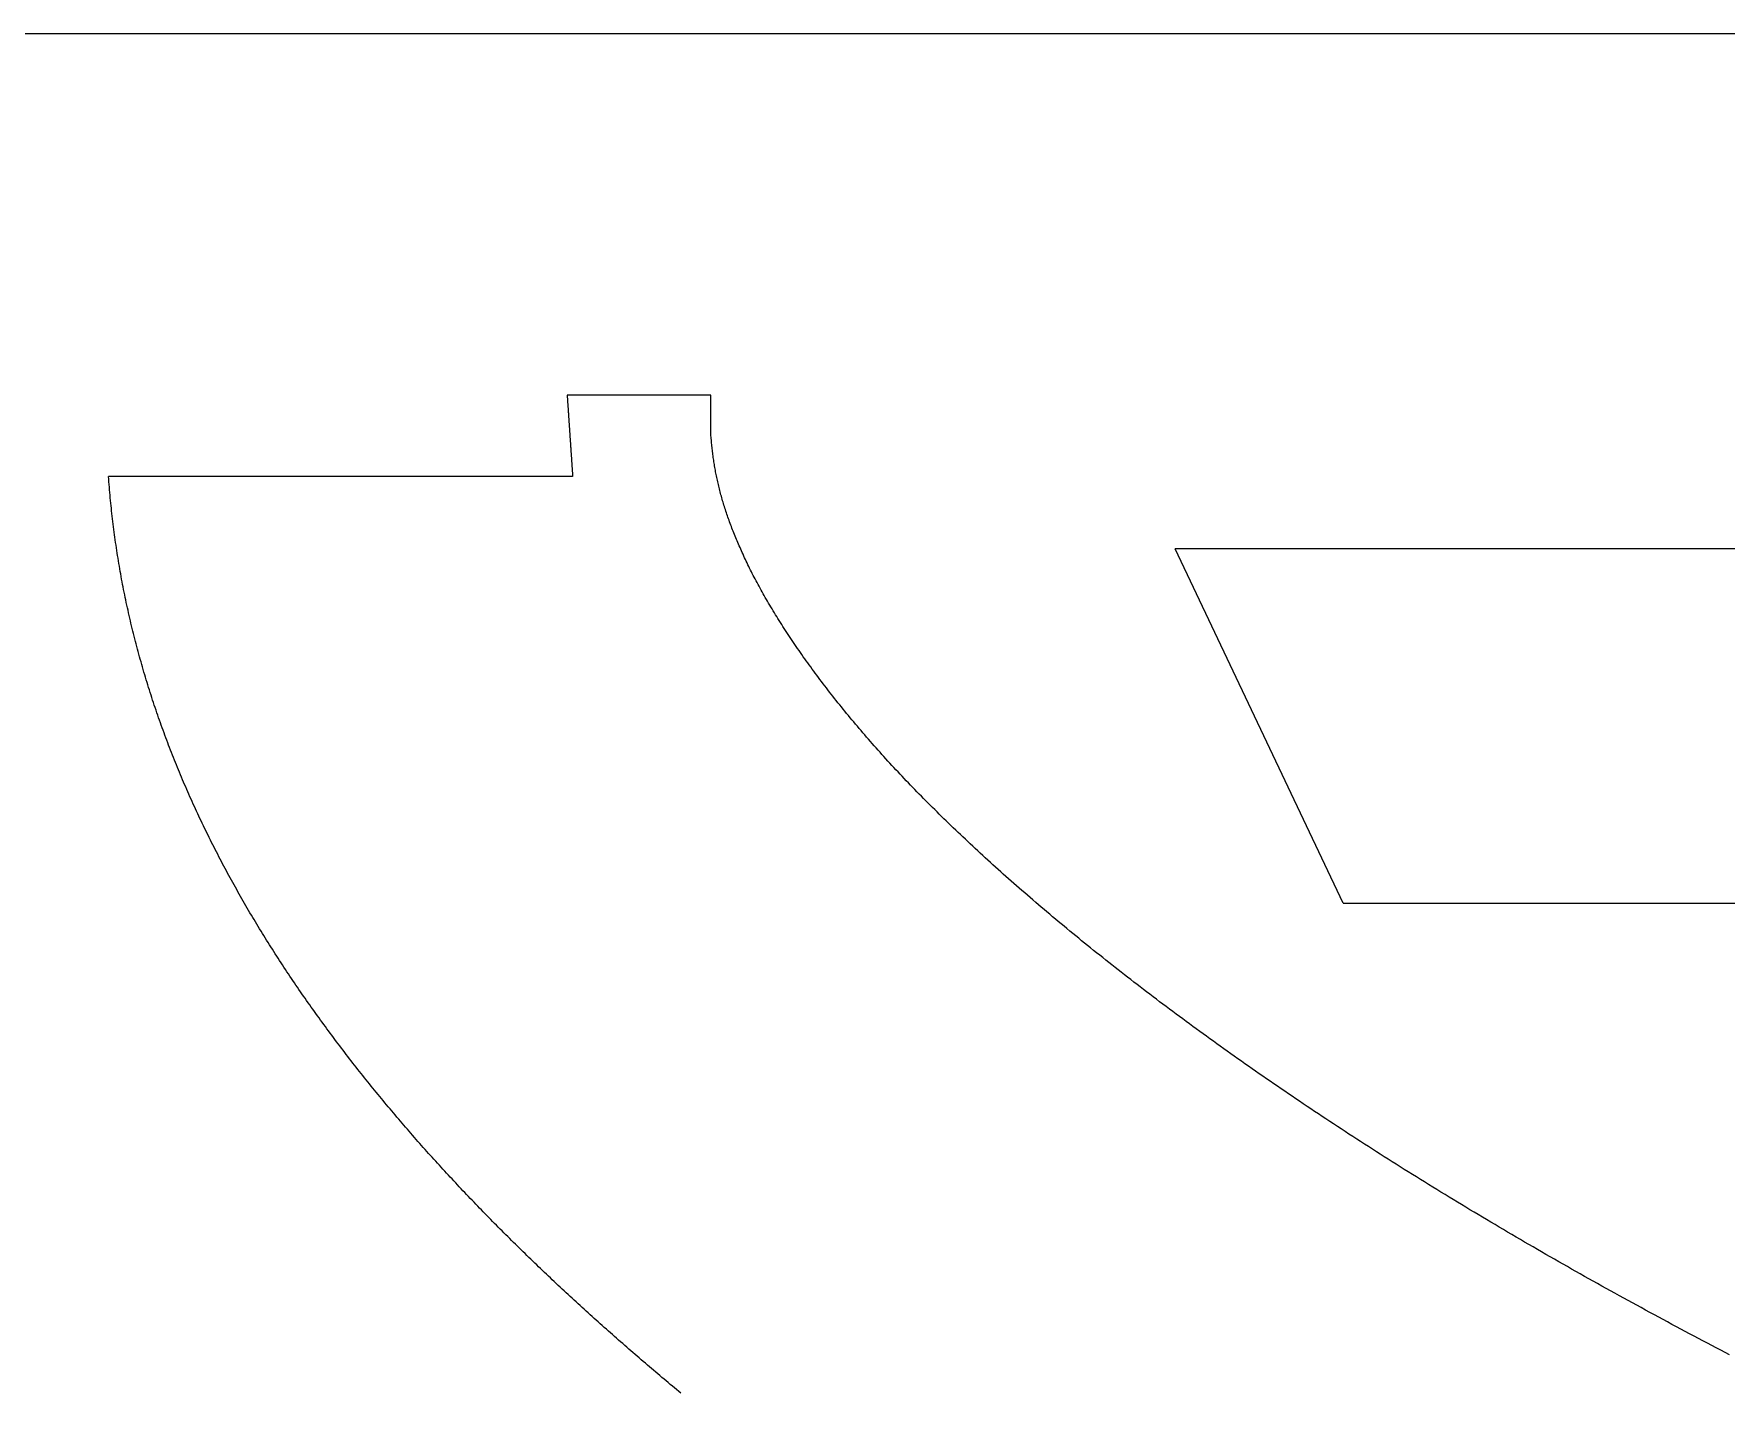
# Model space of a CAD drawing. Extents: x -234 to 666, y 203 to 303.
# Drawn here: x -90.61 to -57.31, y 276.43 to 303.49 of the extents above; entities that cross this region are included whole.
import ezdxf

# ---------------------------------------------------------------- set-up
doc = ezdxf.new("R2010")
doc.units = 0
doc.layers.get('0').update_dxf_attribs({"linetype": 'CONTINUOUS'})
doc.layers.add('90X10', color=1, linetype='CONTINUOUS')

msp = doc.modelspace()

# ---------------------------------------------------------------- linework, layer by layer
for p, q in [((-77.29082, 296.38317), (-80.11713, 296.38317)), ((-77.29082, 295.63961), (-77.29082, 296.38317)), ((-80.00881, 294.77941), (-89.13971, 294.77941)), ((-49.60502, 293.35887), (-68.1519, 293.35887)), ((-64.85099, 286.38317), (-68.1519, 293.35887)), ((-64.85099, 286.38317), (-55.85099, 286.38317))]:
    msp.add_line(p, q)
for points in [[(-80.1171, 296.383, 0), (-80.1163, 296.371, 0), (-80.1154, 296.358, 0), (-80.1146, 296.345, 0), (-80.1137, 296.333, 0), (-80.1129, 296.32, 0), (-80.112, 296.307, 0), (-80.1112, 296.295, 0), (-80.1103, 296.282, 0), (-80.1095, 296.27, 0), (-80.1086, 296.257, 0), (-80.1078, 296.244, 0), (-80.1069, 296.232, 0), (-80.1061, 296.219, 0), (-80.1052, 296.206, 0), (-80.1044, 296.194, 0), (-80.1035, 296.181, 0), (-80.1027, 296.168, 0), (-80.1018, 296.156, 0), (-80.101, 296.143, 0), (-80.1001, 296.131, 0), (-80.0992, 296.118, 0), (-80.0984, 296.105, 0), (-80.0975, 296.093, 0), (-80.0967, 296.08, 0), (-80.0958, 296.067, 0), (-80.095, 296.055, 0), (-80.0941, 296.042, 0), (-80.0933, 296.03, 0), (-80.0924, 296.017, 0), (-80.0916, 296.004, 0), (-80.0907, 295.992, 0), (-80.0899, 295.979, 0), (-80.089, 295.966, 0), (-80.0882, 295.954, 0), (-80.0873, 295.941, 0), (-80.0865, 295.929, 0), (-80.0856, 295.916, 0), (-80.0848, 295.903, 0), (-80.0839, 295.891, 0), (-80.0831, 295.878, 0), (-80.0822, 295.865, 0), (-80.0814, 295.853, 0), (-80.0805, 295.84, 0), (-80.0797, 295.828, 0), (-80.0788, 295.815, 0), (-80.0779, 295.802, 0), (-80.0771, 295.79, 0), (-80.0762, 295.777, 0), (-80.0754, 295.764, 0), (-80.0745, 295.752, 0), (-80.0737, 295.739, 0), (-80.0728, 295.726, 0), (-80.072, 295.714, 0), (-80.0711, 295.701, 0), (-80.0703, 295.689, 0), (-80.0694, 295.676, 0), (-80.0686, 295.663, 0), (-80.0677, 295.651, 0), (-80.0669, 295.638, 0), (-80.066, 295.625, 0), (-80.0652, 295.613, 0), (-80.0643, 295.6, 0), (-80.0634, 295.588, 0), (-80.0626, 295.575, 0), (-80.0617, 295.562, 0), (-80.0609, 295.55, 0), (-80.06, 295.537, 0), (-80.0592, 295.524, 0), (-80.0583, 295.512, 0), (-80.0575, 295.499, 0), (-80.0566, 295.487, 0), (-80.0558, 295.474, 0), (-80.0549, 295.461, 0), (-80.0541, 295.449, 0), (-80.0532, 295.436, 0), (-80.0524, 295.423, 0), (-80.0515, 295.411, 0), (-80.0507, 295.398, 0), (-80.0498, 295.386, 0), (-80.0489, 295.373, 0), (-80.0481, 295.36, 0), (-80.0472, 295.348, 0), (-80.0464, 295.335, 0), (-80.0455, 295.322, 0), (-80.0447, 295.31, 0), (-80.0438, 295.297, 0), (-80.043, 295.285, 0), (-80.0421, 295.272, 0), (-80.0413, 295.259, 0), (-80.0404, 295.247, 0), (-80.0396, 295.234, 0), (-80.0387, 295.221, 0), (-80.0378, 295.209, 0), (-80.037, 295.196, 0), (-80.0361, 295.183, 0), (-80.0353, 295.171, 0), (-80.0344, 295.158, 0), (-80.0336, 295.146, 0), (-80.0327, 295.133, 0), (-80.0319, 295.12, 0), (-80.031, 295.108, 0), (-80.0302, 295.095, 0), (-80.0293, 295.082, 0), (-80.0285, 295.07, 0), (-80.0276, 295.057, 0), (-80.0267, 295.045, 0), (-80.0259, 295.032, 0), (-80.025, 295.019, 0), (-80.0242, 295.007, 0), (-80.0233, 294.994, 0), (-80.0225, 294.981, 0), (-80.0216, 294.969, 0), (-80.0208, 294.956, 0), (-80.0199, 294.944, 0), (-80.0191, 294.931, 0), (-80.0182, 294.918, 0), (-80.0174, 294.906, 0), (-80.0165, 294.893, 0), (-80.0156, 294.88, 0), (-80.0148, 294.868, 0), (-80.0139, 294.855, 0), (-80.0131, 294.843, 0), (-80.0122, 294.83, 0), (-80.0114, 294.817, 0), (-80.0105, 294.805, 0), (-80.0097, 294.792, 0), (-80.0088, 294.779, 0)], [(-57.2464, 277.5, 0), (-57.3339, 277.545, 0), (-57.4214, 277.591, 0), (-57.5088, 277.636, 0), (-57.5962, 277.682, 0), (-57.6835, 277.728, 0), (-57.7707, 277.774, 0), (-57.8579, 277.82, 0), (-57.945, 277.866, 0), (-58.0321, 277.913, 0), (-58.1191, 277.959, 0), (-58.206, 278.005, 0), (-58.2929, 278.052, 0), (-58.3797, 278.098, 0), (-58.4664, 278.145, 0), (-58.5531, 278.191, 0), (-58.6396, 278.238, 0), (-58.7261, 278.285, 0), (-58.8126, 278.332, 0), (-58.8989, 278.379, 0), (-58.9852, 278.426, 0), (-59.0714, 278.473, 0), (-59.1575, 278.52, 0), (-59.2435, 278.567, 0), (-59.3295, 278.614, 0), (-59.4153, 278.662, 0), (-59.5011, 278.709, 0), (-59.5868, 278.756, 0), (-59.6724, 278.804, 0), (-59.7579, 278.851, 0), (-59.8433, 278.899, 0), (-59.9286, 278.947, 0), (-60.0138, 278.995, 0), (-60.0989, 279.042, 0), (-60.184, 279.09, 0), (-60.2689, 279.138, 0), (-60.3537, 279.186, 0), (-60.4384, 279.234, 0), (-60.523, 279.282, 0), (-60.6075, 279.331, 0), (-60.6919, 279.379, 0), (-60.7762, 279.427, 0), (-60.8604, 279.475, 0), (-60.9445, 279.524, 0), (-61.0284, 279.572, 0), (-61.1123, 279.621, 0), (-61.196, 279.669, 0), (-61.2796, 279.718, 0), (-61.3631, 279.767, 0), (-61.4464, 279.815, 0), (-61.5297, 279.864, 0), (-61.6128, 279.913, 0), (-61.6958, 279.962, 0), (-61.7787, 280.011, 0), (-61.8614, 280.06, 0), (-61.9441, 280.109, 0), (-62.0265, 280.158, 0), (-62.1089, 280.207, 0), (-62.1911, 280.256, 0), (-62.2732, 280.305, 0), (-62.3552, 280.354, 0), (-62.437, 280.404, 0), (-62.5187, 280.453, 0), (-62.6002, 280.502, 0), (-62.6816, 280.552, 0), (-62.7629, 280.601, 0), (-62.8441, 280.651, 0), (-62.9253, 280.7, 0), (-63.0063, 280.75, 0), (-63.0871, 280.8, 0), (-63.1677, 280.849, 0), (-63.2481, 280.899, 0), (-63.3283, 280.949, 0), (-63.4082, 280.998, 0), (-63.488, 281.048, 0), (-63.5675, 281.098, 0), (-63.6468, 281.147, 0), (-63.7259, 281.197, 0), (-63.8048, 281.247, 0), (-63.8835, 281.296, 0), (-63.9619, 281.346, 0), (-64.0402, 281.396, 0), (-64.1182, 281.445, 0), (-64.196, 281.495, 0), (-64.2736, 281.545, 0), (-64.351, 281.594, 0), (-64.4281, 281.644, 0), (-64.5051, 281.694, 0), (-64.5818, 281.743, 0), (-64.6583, 281.793, 0), (-64.7346, 281.842, 0), (-64.8107, 281.892, 0), (-64.8866, 281.942, 0), (-64.9622, 281.991, 0), (-65.0376, 282.041, 0), (-65.1128, 282.09, 0), (-65.1878, 282.14, 0), (-65.2626, 282.189, 0), (-65.3371, 282.239, 0), (-65.4114, 282.288, 0), (-65.4855, 282.338, 0), (-65.5594, 282.387, 0), (-65.6331, 282.437, 0), (-65.7065, 282.486, 0), (-65.7797, 282.535, 0), (-65.8527, 282.585, 0), (-65.9255, 282.634, 0), (-65.9981, 282.684, 0), (-66.0704, 282.733, 0), (-66.1425, 282.782, 0), (-66.2144, 282.832, 0), (-66.2861, 282.881, 0), (-66.3575, 282.93, 0), (-66.4287, 282.98, 0), (-66.4997, 283.029, 0), (-66.5705, 283.078, 0), (-66.641, 283.127, 0), (-66.7114, 283.176, 0), (-66.7815, 283.226, 0), (-66.8513, 283.275, 0), (-66.921, 283.324, 0), (-66.9904, 283.373, 0), (-67.0596, 283.422, 0), (-67.1286, 283.471, 0), (-67.1973, 283.52, 0), (-67.2658, 283.569, 0), (-67.3341, 283.618, 0), (-67.4022, 283.667, 0), (-67.47, 283.716, 0), (-67.5376, 283.765, 0), (-67.605, 283.814, 0), (-67.6722, 283.863, 0), (-67.7391, 283.911, 0), (-67.8058, 283.96, 0), (-67.8722, 284.009, 0), (-67.9385, 284.058, 0), (-68.0045, 284.106, 0), (-68.0703, 284.155, 0), (-68.1358, 284.204, 0), (-68.2011, 284.252, 0), (-68.2662, 284.301, 0), (-68.3311, 284.349, 0), (-68.3957, 284.398, 0), (-68.4601, 284.446, 0), (-68.5243, 284.495, 0), (-68.5882, 284.543, 0), (-68.6519, 284.592, 0), (-68.7154, 284.64, 0), (-68.7786, 284.688, 0), (-68.8416, 284.737, 0), (-68.9044, 284.785, 0), (-68.9669, 284.833, 0), (-69.0292, 284.881, 0), (-69.0913, 284.929, 0), (-69.1531, 284.977, 0), (-69.2147, 285.026, 0), (-69.2761, 285.074, 0), (-69.3372, 285.122, 0), (-69.3981, 285.169, 0), (-69.4588, 285.217, 0), (-69.5192, 285.265, 0), (-69.5794, 285.313, 0), (-69.6393, 285.361, 0), (-69.699, 285.409, 0), (-69.7585, 285.456, 0), (-69.8178, 285.504, 0), (-69.8768, 285.552, 0), (-69.9355, 285.599, 0), (-69.9941, 285.647, 0), (-70.0524, 285.694, 0), (-70.1104, 285.742, 0), (-70.1682, 285.789, 0), (-70.2258, 285.836, 0), (-70.2831, 285.884, 0), (-70.3402, 285.931, 0), (-70.3971, 285.978, 0), (-70.4537, 286.025, 0), (-70.5101, 286.072, 0), (-70.5662, 286.119, 0), (-70.6221, 286.166, 0), (-70.6778, 286.213, 0), (-70.7332, 286.26, 0), (-70.7884, 286.307, 0), (-70.8433, 286.354, 0), (-70.898, 286.401, 0), (-70.9525, 286.448, 0), (-71.0067, 286.494, 0), (-71.0606, 286.541, 0), (-71.1144, 286.587, 0), (-71.1678, 286.634, 0), (-71.2211, 286.68, 0), (-71.2741, 286.727, 0), (-71.3268, 286.773, 0), (-71.3793, 286.819, 0), (-71.4316, 286.866, 0), (-71.4836, 286.912, 0), (-71.5354, 286.958, 0), (-71.5869, 287.004, 0), (-71.6382, 287.05, 0), (-71.6892, 287.096, 0), (-71.74, 287.142, 0), (-71.7906, 287.188, 0), (-71.8409, 287.233, 0), (-71.8909, 287.279, 0), (-71.9407, 287.325, 0), (-71.9903, 287.37, 0), (-72.0396, 287.416, 0), (-72.0886, 287.461, 0), (-72.1375, 287.507, 0), (-72.186, 287.552, 0), (-72.2343, 287.597, 0), (-72.2824, 287.643, 0), (-72.3302, 287.688, 0), (-72.3778, 287.733, 0), (-72.4251, 287.778, 0), (-72.4722, 287.823, 0), (-72.519, 287.868, 0), (-72.5656, 287.913, 0), (-72.6119, 287.957, 0), (-72.658, 288.002, 0), (-72.7038, 288.047, 0), (-72.7493, 288.091, 0), (-72.7947, 288.136, 0), (-72.8397, 288.18, 0), (-72.8845, 288.225, 0), (-72.9291, 288.269, 0), (-72.9734, 288.313, 0), (-73.0174, 288.357, 0), (-73.0612, 288.401, 0), (-73.1048, 288.445, 0), (-73.1481, 288.489, 0), (-73.1911, 288.533, 0), (-73.2339, 288.577, 0), (-73.2764, 288.621, 0), (-73.3187, 288.664, 0), (-73.3607, 288.708, 0), (-73.4025, 288.752, 0), (-73.444, 288.795, 0), (-73.4853, 288.838, 0), (-73.5263, 288.882, 0), (-73.567, 288.925, 0), (-73.6073, 288.968, 0), (-73.6474, 289.011, 0), (-73.6873, 289.054, 0), (-73.727, 289.097, 0), (-73.7665, 289.139, 0), (-73.8059, 289.182, 0), (-73.845, 289.225, 0), (-73.8839, 289.268, 0), (-73.9225, 289.311, 0), (-73.961, 289.354, 0), (-73.9993, 289.397, 0), (-74.0374, 289.439, 0), (-74.0752, 289.482, 0), (-74.1129, 289.525, 0), (-74.1503, 289.567, 0), (-74.1876, 289.61, 0), (-74.2246, 289.653, 0), (-74.2614, 289.695, 0), (-74.298, 289.738, 0), (-74.3344, 289.78, 0), (-74.3706, 289.823, 0), (-74.4066, 289.865, 0), (-74.4423, 289.908, 0), (-74.4778, 289.95, 0), (-74.5132, 289.992, 0), (-74.5483, 290.035, 0), (-74.5832, 290.077, 0), (-74.6178, 290.119, 0), (-74.6523, 290.161, 0), (-74.6865, 290.203, 0), (-74.7206, 290.245, 0), (-74.7544, 290.287, 0), (-74.788, 290.329, 0), (-74.8213, 290.371, 0), (-74.8545, 290.413, 0), (-74.8874, 290.455, 0), (-74.9201, 290.497, 0), (-74.9526, 290.538, 0), (-74.9848, 290.58, 0), (-75.0169, 290.621, 0), (-75.0487, 290.663, 0), (-75.0803, 290.704, 0), (-75.1116, 290.745, 0), (-75.1428, 290.787, 0), (-75.1737, 290.828, 0), (-75.2044, 290.869, 0), (-75.2348, 290.91, 0), (-75.2651, 290.951, 0), (-75.2951, 290.992, 0), (-75.3248, 291.033, 0), (-75.3544, 291.073, 0), (-75.3837, 291.114, 0), (-75.4128, 291.154, 0), (-75.4416, 291.195, 0), (-75.4702, 291.235, 0), (-75.4986, 291.276, 0), (-75.5268, 291.316, 0), (-75.5547, 291.356, 0), (-75.5824, 291.396, 0), (-75.6099, 291.436, 0), (-75.6371, 291.476, 0), (-75.6641, 291.515, 0), (-75.6908, 291.555, 0), (-75.7173, 291.595, 0), (-75.7436, 291.634, 0), (-75.7696, 291.673, 0), (-75.7954, 291.713, 0), (-75.821, 291.752, 0), (-75.8463, 291.791, 0), (-75.8714, 291.83, 0), (-75.8962, 291.868, 0), (-75.9208, 291.907, 0), (-75.9452, 291.946, 0), (-75.9693, 291.984, 0), (-75.9931, 292.023, 0), (-76.0168, 292.061, 0), (-76.0401, 292.099, 0), (-76.0633, 292.137, 0), (-76.0862, 292.175, 0), (-76.1088, 292.213, 0), (-76.1312, 292.25, 0), (-76.1534, 292.288, 0), (-76.1753, 292.325, 0), (-76.1969, 292.362, 0), (-76.2183, 292.4, 0), (-76.2395, 292.437, 0), (-76.2604, 292.473, 0), (-76.2811, 292.51, 0), (-76.3015, 292.547, 0), (-76.3216, 292.583, 0), (-76.3415, 292.62, 0), (-76.3612, 292.656, 0), (-76.3806, 292.692, 0), (-76.3997, 292.728, 0), (-76.4186, 292.764, 0), (-76.4372, 292.799, 0), (-76.4556, 292.835, 0), (-76.4738, 292.87, 0), (-76.4916, 292.905, 0), (-76.5092, 292.94, 0), (-76.5266, 292.975, 0), (-76.5437, 293.01, 0), (-76.5605, 293.045, 0), (-76.5771, 293.079, 0), (-76.5934, 293.113, 0), (-76.6095, 293.147, 0), (-76.6254, 293.181, 0), (-76.641, 293.215, 0), (-76.6565, 293.249, 0), (-76.6717, 293.282, 0), (-76.6866, 293.316, 0), (-76.7014, 293.349, 0), (-76.7159, 293.382, 0), (-76.7303, 293.414, 0), (-76.7444, 293.447, 0), (-76.7583, 293.479, 0), (-76.7719, 293.512, 0), (-76.7854, 293.544, 0), (-76.7987, 293.576, 0), (-76.8117, 293.607, 0), (-76.8246, 293.639, 0), (-76.8372, 293.671, 0), (-76.8496, 293.702, 0), (-76.8618, 293.733, 0), (-76.8739, 293.764, 0), (-76.8857, 293.795, 0), (-76.8973, 293.826, 0), (-76.9087, 293.857, 0), (-76.9199, 293.887, 0), (-76.931, 293.918, 0), (-76.9418, 293.948, 0), (-76.9525, 293.978, 0), (-76.9629, 294.008, 0), (-76.9732, 294.038, 0), (-76.9833, 294.068, 0), (-76.9932, 294.098, 0), (-77.0029, 294.128, 0), (-77.0124, 294.157, 0), (-77.0217, 294.187, 0), (-77.0309, 294.216, 0), (-77.0399, 294.246, 0), (-77.0487, 294.275, 0), (-77.0573, 294.304, 0), (-77.0658, 294.333, 0), (-77.0741, 294.362, 0), (-77.0822, 294.391, 0), (-77.0901, 294.42, 0), (-77.0979, 294.449, 0), (-77.1055, 294.478, 0), (-77.1129, 294.506, 0), (-77.1202, 294.535, 0), (-77.1273, 294.563, 0), (-77.1343, 294.592, 0), (-77.141, 294.62, 0), (-77.1477, 294.649, 0), (-77.1542, 294.677, 0), (-77.1605, 294.706, 0), (-77.1666, 294.734, 0), (-77.1726, 294.762, 0), (-77.1785, 294.791, 0), (-77.1842, 294.819, 0), (-77.1898, 294.847, 0), (-77.1952, 294.875, 0), (-77.2004, 294.903, 0), (-77.2056, 294.931, 0), (-77.2105, 294.96, 0), (-77.2154, 294.988, 0), (-77.2201, 295.016, 0), (-77.2246, 295.044, 0), (-77.229, 295.072, 0), (-77.2333, 295.1, 0), (-77.2375, 295.128, 0), (-77.2415, 295.157, 0), (-77.2454, 295.185, 0), (-77.2491, 295.213, 0), (-77.2528, 295.241, 0), (-77.2563, 295.269, 0), (-77.2596, 295.298, 0), (-77.2629, 295.326, 0), (-77.266, 295.354, 0), (-77.269, 295.382, 0), (-77.2719, 295.411, 0), (-77.2747, 295.439, 0), (-77.2773, 295.468, 0), (-77.2798, 295.496, 0), (-77.2823, 295.525, 0), (-77.2846, 295.553, 0), (-77.2868, 295.582, 0), (-77.2888, 295.611, 0), (-77.2908, 295.64, 0)], [(-77.8807, 276.745, 0), (-77.9221, 276.779, 0), (-77.9634, 276.813, 0), (-78.0046, 276.848, 0), (-78.0459, 276.882, 0), (-78.0871, 276.916, 0), (-78.1282, 276.951, 0), (-78.1693, 276.985, 0), (-78.2104, 277.02, 0), (-78.2515, 277.054, 0), (-78.2925, 277.089, 0), (-78.3335, 277.124, 0), (-78.3744, 277.158, 0), (-78.4153, 277.193, 0), (-78.4562, 277.228, 0), (-78.4971, 277.262, 0), (-78.5379, 277.297, 0), (-78.5786, 277.332, 0), (-78.6194, 277.367, 0), (-78.66, 277.402, 0), (-78.7007, 277.437, 0), (-78.7413, 277.472, 0), (-78.7819, 277.507, 0), (-78.8224, 277.542, 0), (-78.8629, 277.577, 0), (-78.9034, 277.612, 0), (-78.9438, 277.647, 0), (-78.9842, 277.683, 0), (-79.0245, 277.718, 0), (-79.0648, 277.753, 0), (-79.105, 277.788, 0), (-79.1452, 277.824, 0), (-79.1854, 277.859, 0), (-79.2255, 277.895, 0), (-79.2656, 277.93, 0), (-79.3057, 277.966, 0), (-79.3457, 278.001, 0), (-79.3856, 278.037, 0), (-79.4255, 278.072, 0), (-79.4654, 278.108, 0), (-79.5052, 278.144, 0), (-79.545, 278.179, 0), (-79.5848, 278.215, 0), (-79.6244, 278.251, 0), (-79.6641, 278.287, 0), (-79.7037, 278.323, 0), (-79.7433, 278.358, 0), (-79.7828, 278.394, 0), (-79.8222, 278.43, 0), (-79.8616, 278.466, 0), (-79.901, 278.502, 0), (-79.9403, 278.538, 0), (-79.9796, 278.575, 0), (-80.0188, 278.611, 0), (-80.058, 278.647, 0), (-80.0971, 278.683, 0), (-80.1362, 278.719, 0), (-80.1753, 278.756, 0), (-80.2142, 278.792, 0), (-80.2532, 278.828, 0), (-80.2921, 278.865, 0), (-80.3309, 278.901, 0), (-80.3697, 278.938, 0), (-80.4084, 278.974, 0), (-80.4471, 279.011, 0), (-80.4857, 279.047, 0), (-80.5243, 279.084, 0), (-80.5628, 279.12, 0), (-80.6013, 279.157, 0), (-80.6397, 279.194, 0), (-80.6781, 279.231, 0), (-80.7164, 279.267, 0), (-80.7547, 279.304, 0), (-80.7929, 279.341, 0), (-80.831, 279.378, 0), (-80.8692, 279.415, 0), (-80.9072, 279.452, 0), (-80.9452, 279.489, 0), (-80.9831, 279.526, 0), (-81.021, 279.563, 0), (-81.0588, 279.6, 0), (-81.0966, 279.637, 0), (-81.1343, 279.674, 0), (-81.172, 279.711, 0), (-81.2096, 279.748, 0), (-81.2471, 279.786, 0), (-81.2846, 279.823, 0), (-81.322, 279.86, 0), (-81.3594, 279.898, 0), (-81.3967, 279.935, 0), (-81.434, 279.972, 0), (-81.4712, 280.01, 0), (-81.5083, 280.047, 0), (-81.5454, 280.085, 0), (-81.5824, 280.122, 0), (-81.6194, 280.16, 0), (-81.6563, 280.198, 0), (-81.6931, 280.235, 0), (-81.7299, 280.273, 0), (-81.7666, 280.311, 0), (-81.8033, 280.348, 0), (-81.8399, 280.386, 0), (-81.8764, 280.424, 0), (-81.9129, 280.462, 0), (-81.9493, 280.5, 0), (-81.9856, 280.538, 0), (-82.0219, 280.576, 0), (-82.0581, 280.614, 0), (-82.0943, 280.652, 0), (-82.1303, 280.69, 0), (-82.1664, 280.728, 0), (-82.2023, 280.766, 0), (-82.2383, 280.804, 0), (-82.2742, 280.842, 0), (-82.31, 280.881, 0), (-82.3458, 280.919, 0), (-82.3816, 280.958, 0), (-82.4173, 280.996, 0), (-82.453, 281.035, 0), (-82.4886, 281.073, 0), (-82.5242, 281.112, 0), (-82.5597, 281.151, 0), (-82.5952, 281.189, 0), (-82.6306, 281.228, 0), (-82.666, 281.267, 0), (-82.7014, 281.306, 0), (-82.7367, 281.345, 0), (-82.7719, 281.384, 0), (-82.8071, 281.423, 0), (-82.8423, 281.462, 0), (-82.8774, 281.501, 0), (-82.9124, 281.541, 0), (-82.9474, 281.58, 0), (-82.9823, 281.619, 0), (-83.0172, 281.659, 0), (-83.0521, 281.698, 0), (-83.0868, 281.738, 0), (-83.1216, 281.777, 0), (-83.1563, 281.817, 0), (-83.1909, 281.857, 0), (-83.2254, 281.897, 0), (-83.26, 281.936, 0), (-83.2944, 281.976, 0), (-83.3288, 282.016, 0), (-83.3632, 282.056, 0), (-83.3974, 282.096, 0), (-83.4317, 282.136, 0), (-83.4658, 282.176, 0), (-83.5, 282.217, 0), (-83.534, 282.257, 0), (-83.568, 282.297, 0), (-83.6019, 282.338, 0), (-83.6358, 282.378, 0), (-83.6696, 282.419, 0), (-83.7034, 282.459, 0), (-83.7371, 282.5, 0), (-83.7707, 282.54, 0), (-83.8043, 282.581, 0), (-83.8378, 282.622, 0), (-83.8712, 282.663, 0), (-83.9046, 282.704, 0), (-83.9379, 282.745, 0), (-83.9712, 282.786, 0), (-84.0044, 282.827, 0), (-84.0375, 282.868, 0), (-84.0705, 282.909, 0), (-84.1035, 282.95, 0), (-84.1365, 282.991, 0), (-84.1693, 283.033, 0), (-84.2021, 283.074, 0), (-84.2348, 283.115, 0), (-84.2675, 283.157, 0), (-84.3, 283.198, 0), (-84.3326, 283.24, 0), (-84.365, 283.282, 0), (-84.3974, 283.323, 0), (-84.4297, 283.365, 0), (-84.4619, 283.407, 0), (-84.4941, 283.449, 0), (-84.5262, 283.491, 0), (-84.5582, 283.533, 0), (-84.5901, 283.575, 0), (-84.622, 283.617, 0), (-84.6538, 283.659, 0), (-84.6855, 283.701, 0), (-84.7171, 283.744, 0), (-84.7487, 283.786, 0), (-84.7802, 283.828, 0), (-84.8116, 283.871, 0), (-84.843, 283.913, 0), (-84.8742, 283.956, 0), (-84.9054, 283.998, 0), (-84.9365, 284.041, 0), (-84.9676, 284.084, 0), (-84.9985, 284.126, 0), (-85.0294, 284.169, 0), (-85.0602, 284.212, 0), (-85.0909, 284.255, 0), (-85.1216, 284.298, 0), (-85.1521, 284.341, 0), (-85.1826, 284.384, 0), (-85.213, 284.427, 0), (-85.2433, 284.47, 0), (-85.2735, 284.513, 0), (-85.3037, 284.557, 0), (-85.3337, 284.6, 0), (-85.3637, 284.643, 0), (-85.3936, 284.687, 0), (-85.4234, 284.73, 0), (-85.4531, 284.774, 0), (-85.4828, 284.818, 0), (-85.5123, 284.861, 0), (-85.5418, 284.905, 0), (-85.5712, 284.949, 0), (-85.6005, 284.993, 0), (-85.6297, 285.037, 0), (-85.6588, 285.08, 0), (-85.6878, 285.124, 0), (-85.7168, 285.169, 0), (-85.7456, 285.213, 0), (-85.7744, 285.257, 0), (-85.803, 285.301, 0), (-85.8316, 285.345, 0), (-85.8601, 285.39, 0), (-85.8885, 285.434, 0), (-85.9168, 285.478, 0), (-85.945, 285.523, 0), (-85.9731, 285.567, 0), (-86.0012, 285.612, 0), (-86.0291, 285.657, 0), (-86.0569, 285.701, 0), (-86.0847, 285.746, 0), (-86.1123, 285.791, 0), (-86.1399, 285.836, 0), (-86.1673, 285.881, 0), (-86.1947, 285.926, 0), (-86.2219, 285.971, 0), (-86.2491, 286.016, 0), (-86.2761, 286.061, 0), (-86.3031, 286.106, 0), (-86.33, 286.151, 0), (-86.3567, 286.197, 0), (-86.3834, 286.242, 0), (-86.41, 286.287, 0), (-86.4365, 286.333, 0), (-86.4628, 286.378, 0), (-86.4891, 286.424, 0), (-86.5152, 286.469, 0), (-86.5413, 286.515, 0), (-86.5673, 286.561, 0), (-86.5931, 286.606, 0), (-86.6189, 286.652, 0), (-86.6445, 286.698, 0), (-86.6701, 286.744, 0), (-86.6955, 286.79, 0), (-86.7208, 286.836, 0), (-86.7461, 286.882, 0), (-86.7712, 286.928, 0), (-86.7962, 286.974, 0), (-86.8211, 287.021, 0), (-86.8459, 287.067, 0), (-86.8706, 287.113, 0), (-86.8952, 287.16, 0), (-86.9196, 287.206, 0), (-86.944, 287.253, 0), (-86.9683, 287.299, 0), (-86.9924, 287.346, 0), (-87.0164, 287.393, 0), (-87.0404, 287.439, 0), (-87.0642, 287.486, 0), (-87.0879, 287.533, 0), (-87.1115, 287.58, 0), (-87.1349, 287.627, 0), (-87.1583, 287.674, 0), (-87.1815, 287.721, 0), (-87.2046, 287.768, 0), (-87.2277, 287.815, 0), (-87.2505, 287.862, 0), (-87.2733, 287.909, 0), (-87.296, 287.956, 0), (-87.3185, 288.004, 0), (-87.3409, 288.051, 0), (-87.3632, 288.098, 0), (-87.3854, 288.146, 0), (-87.4075, 288.193, 0), (-87.4294, 288.241, 0), (-87.4512, 288.289, 0), (-87.4729, 288.336, 0), (-87.4945, 288.384, 0), (-87.516, 288.432, 0), (-87.5373, 288.479, 0), (-87.5586, 288.527, 0), (-87.5797, 288.575, 0), (-87.6006, 288.623, 0), (-87.6215, 288.671, 0), (-87.6422, 288.719, 0), (-87.6628, 288.767, 0), (-87.6833, 288.815, 0), (-87.7037, 288.863, 0), (-87.7239, 288.912, 0), (-87.744, 288.96, 0), (-87.764, 289.008, 0), (-87.7839, 289.057, 0), (-87.8036, 289.105, 0), (-87.8232, 289.153, 0), (-87.8427, 289.202, 0), (-87.8621, 289.25, 0), (-87.8813, 289.299, 0), (-87.9004, 289.348, 0), (-87.9194, 289.396, 0), (-87.9383, 289.445, 0), (-87.957, 289.494, 0), (-87.9756, 289.543, 0), (-87.9941, 289.592, 0), (-88.0124, 289.641, 0), (-88.0306, 289.69, 0), (-88.0487, 289.739, 0), (-88.0667, 289.788, 0), (-88.0845, 289.837, 0), (-88.1022, 289.886, 0), (-88.1198, 289.936, 0), (-88.1372, 289.985, 0), (-88.1545, 290.034, 0), (-88.1716, 290.084, 0), (-88.1887, 290.133, 0), (-88.2056, 290.183, 0), (-88.2224, 290.232, 0), (-88.239, 290.282, 0), (-88.2555, 290.331, 0), (-88.2719, 290.381, 0), (-88.2881, 290.431, 0), (-88.3042, 290.481, 0), (-88.3202, 290.531, 0), (-88.336, 290.58, 0), (-88.3517, 290.63, 0), (-88.3673, 290.68, 0), (-88.3827, 290.73, 0), (-88.398, 290.781, 0), (-88.4131, 290.831, 0), (-88.4282, 290.881, 0), (-88.443, 290.931, 0), (-88.4578, 290.982, 0), (-88.4724, 291.032, 0), (-88.4868, 291.082, 0), (-88.5012, 291.133, 0), (-88.5153, 291.183, 0), (-88.5294, 291.234, 0), (-88.5433, 291.284, 0), (-88.557, 291.335, 0), (-88.5706, 291.386, 0), (-88.584, 291.436, 0), (-88.5973, 291.487, 0), (-88.6105, 291.537, 0), (-88.6235, 291.588, 0), (-88.6363, 291.639, 0), (-88.649, 291.69, 0), (-88.6616, 291.74, 0), (-88.674, 291.791, 0), (-88.6863, 291.842, 0), (-88.6984, 291.893, 0), (-88.7104, 291.943, 0), (-88.7222, 291.994, 0), (-88.7339, 292.045, 0), (-88.7454, 292.096, 0), (-88.7568, 292.147, 0), (-88.768, 292.198, 0), (-88.7791, 292.249, 0), (-88.79, 292.3, 0), (-88.8008, 292.351, 0), (-88.8114, 292.402, 0), (-88.8219, 292.453, 0), (-88.8323, 292.504, 0), (-88.8425, 292.556, 0), (-88.8525, 292.607, 0), (-88.8624, 292.658, 0), (-88.8721, 292.709, 0), (-88.8817, 292.76, 0), (-88.8912, 292.812, 0), (-88.9005, 292.863, 0), (-88.9096, 292.914, 0), (-88.9186, 292.966, 0), (-88.9275, 293.017, 0), (-88.9362, 293.068, 0), (-88.9448, 293.12, 0), (-88.9532, 293.171, 0), (-88.9614, 293.223, 0), (-88.9695, 293.274, 0), (-88.9775, 293.326, 0), (-88.9853, 293.377, 0), (-88.993, 293.429, 0), (-89.0005, 293.48, 0), (-89.0079, 293.532, 0), (-89.0151, 293.584, 0), (-89.0221, 293.635, 0), (-89.0291, 293.687, 0), (-89.0358, 293.739, 0), (-89.0425, 293.791, 0), (-89.0489, 293.842, 0), (-89.0552, 293.894, 0), (-89.0614, 293.946, 0), (-89.0674, 293.998, 0), (-89.0733, 294.05, 0), (-89.079, 294.102, 0), (-89.0846, 294.154, 0), (-89.09, 294.206, 0), (-89.0953, 294.258, 0), (-89.1004, 294.31, 0), (-89.1054, 294.362, 0), (-89.1102, 294.414, 0), (-89.1149, 294.466, 0), (-89.1194, 294.518, 0), (-89.1237, 294.57, 0), (-89.128, 294.623, 0), (-89.132, 294.675, 0), (-89.1359, 294.727, 0), (-89.1397, 294.779, 0)]]:
    msp.add_polyline3d(points)
at = {"layer": '90X10', "color": 1, "linetype": 'CONTINUOUS'}
msp.add_lwpolyline([(-233.81347, 203.49024), (666.18653, 203.49024), (666.18653, 303.49024), (-233.81347, 303.49024)], close=True, dxfattribs=at)

doc.saveas('drawing.dxf')
